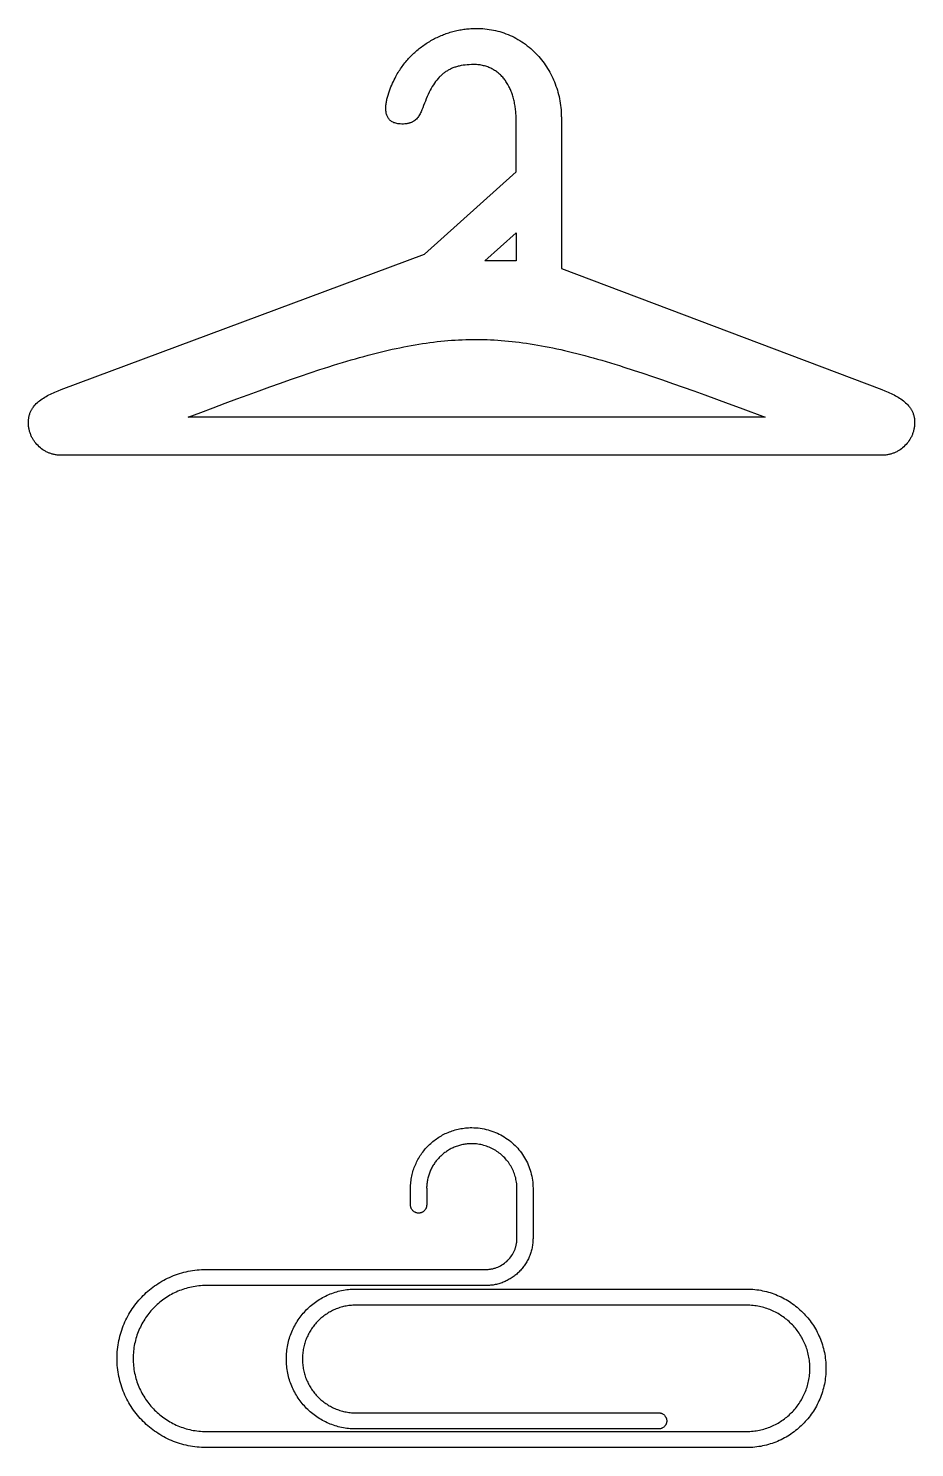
# Model space of a CAD drawing. Extents: x 27 to 2943, y 104 to 2866.
# Drawn here: x 1545 to 1895, y 2217 to 2778 of the extents above; entities that cross this region are included whole.
import ezdxf

# ---------------------------------------------------------------- set-up
doc = ezdxf.new("R2010")
doc.units = 0
doc.layers.add('IMPORT_-_HANGER_PACK_EPS', color=18, linetype='CONTINUOUS')

msp = doc.modelspace()

# ---------------------------------------------------------------- linework, layer by layer
at = {"layer": 'IMPORT_-_HANGER_PACK_EPS'}
for points in [[(1558.01, 2634.93), (1701.51, 2688.43), (1737.62, 2720.98), (1737.62, 2742.73), (1737.62, 2742.73), (1737.65, 2742.73), (1737.63, 2743.28), (1737.6, 2743.82), (1737.56, 2744.36), (1737.51, 2744.89), (1737.45, 2745.41), (1737.39, 2745.94), (1737.32, 2746.45), (1737.25, 2746.96), (1737.16, 2747.47), (1737.07, 2747.97), (1736.97, 2748.47), (1736.86, 2748.95), (1736.75, 2749.44), (1736.63, 2749.92), (1736.5, 2750.39), (1736.36, 2750.85), (1736.22, 2751.31), (1736.06, 2751.76), (1735.91, 2752.21), (1735.74, 2752.65), (1735.56, 2753.08), (1735.38, 2753.5), (1735.19, 2753.92), (1735, 2754.33), (1734.79, 2754.73), (1734.58, 2755.13), (1734.36, 2755.52), (1734.14, 2755.9), (1733.9, 2756.27), (1733.66, 2756.63), (1733.42, 2756.99), (1733.16, 2757.34), (1732.9, 2757.68), (1732.63, 2758.01), (1732.35, 2758.33), (1732.06, 2758.65), (1731.77, 2758.95), (1731.47, 2759.25), (1731.16, 2759.53), (1730.84, 2759.81), (1730.52, 2760.08), (1730.19, 2760.34), (1729.85, 2760.59), (1729.51, 2760.82), (1729.15, 2761.05), (1728.79, 2761.27), (1728.43, 2761.48), (1728.05, 2761.68), (1727.67, 2761.87), (1727.28, 2762.05), (1726.88, 2762.21), (1726.48, 2762.37), (1726.07, 2762.52), (1725.65, 2762.65), (1725.22, 2762.78), (1724.78, 2762.89), (1724.34, 2762.99), (1723.89, 2763.08), (1723.43, 2763.16), (1722.97, 2763.22), (1722.5, 2763.28), (1722.02, 2763.32), (1721.53, 2763.35), (1721.04, 2763.37), (1721.04, 2763.34), (1721.04, 2763.34), (1720.29, 2763.33), (1720.04, 2763.32), (1719.16, 2763.28), (1718.32, 2763.22), (1717.49, 2763.14), (1716.7, 2763.03), (1715.92, 2762.9), (1715.18, 2762.74), (1714.81, 2762.65), (1714.45, 2762.56), (1714.1, 2762.46), (1713.75, 2762.35), (1713.4, 2762.24), (1713.07, 2762.12), (1712.73, 2761.99), (1712.41, 2761.86), (1712.08, 2761.72), (1711.77, 2761.57), (1711.46, 2761.42), (1711.15, 2761.26), (1710.84, 2761.1), (1710.55, 2760.92), (1710.25, 2760.74), (1709.96, 2760.56), (1709.68, 2760.36), (1709.4, 2760.16), (1709.12, 2759.96), (1708.85, 2759.74), (1708.58, 2759.52), (1708.32, 2759.29), (1708.06, 2759.05), (1707.8, 2758.81), (1707.55, 2758.56), (1707.3, 2758.3), (1706.81, 2757.77), (1706.34, 2757.2), (1705.88, 2756.61), (1705.43, 2755.98), (1704.99, 2755.32), (1704.57, 2754.63), (1704.15, 2753.92), (1703.74, 2753.17), (1703.34, 2752.38), (1702.95, 2751.57), (1702.57, 2750.72), (1702.19, 2749.84), (1701.82, 2748.93), (1701.47, 2748.03), (1701.13, 2747.14), (1700.8, 2746.26), (1700.46, 2745.42), (1700.28, 2745), (1700.1, 2744.6), (1699.91, 2744.21), (1699.71, 2743.83), (1699.5, 2743.46), (1699.28, 2743.1), (1699.05, 2742.76), (1698.8, 2742.43), (1698.54, 2742.11), (1698.26, 2741.82), (1697.97, 2741.54), (1697.65, 2741.27), (1697.31, 2741.03), (1696.95, 2740.81), (1696.76, 2740.7), (1696.57, 2740.61), (1696.37, 2740.51), (1696.16, 2740.43), (1695.95, 2740.34), (1695.73, 2740.27), (1695.5, 2740.2), (1695.27, 2740.13), (1695.03, 2740.08), (1694.78, 2740.02), (1694.52, 2739.98), (1694.26, 2739.94), (1693.99, 2739.91), (1693.71, 2739.88), (1693.12, 2739.85), (1692.5, 2739.85), (1691.85, 2739.87), (1691.38, 2739.91), (1690.94, 2739.97), (1690.52, 2740.05), (1690.13, 2740.14), (1689.75, 2740.25), (1689.4, 2740.38), (1689.07, 2740.53), (1688.76, 2740.69), (1688.47, 2740.87), (1688.2, 2741.06), (1687.94, 2741.27), (1687.71, 2741.49), (1687.5, 2741.72), (1687.3, 2741.97), (1687.12, 2742.23), (1686.96, 2742.5), (1686.82, 2742.79), (1686.69, 2743.08), (1686.58, 2743.38), (1686.48, 2743.7), (1686.4, 2744.02), (1686.33, 2744.36), (1686.28, 2744.7), (1686.24, 2745.05), (1686.21, 2745.41), (1686.2, 2745.77), (1686.19, 2746.14), (1686.2, 2746.52), (1686.23, 2746.9), (1686.26, 2747.29), (1686.3, 2747.68), (1686.35, 2748.07), (1686.42, 2748.47), (1686.49, 2748.87), (1686.57, 2749.27), (1686.66, 2749.68), (1686.86, 2750.49), (1687.09, 2751.3), (1687.34, 2752.11), (1687.62, 2752.92), (1687.91, 2753.71), (1688.22, 2754.49), (1688.53, 2755.24), (1688.85, 2755.98), (1689.18, 2756.68), (1689.51, 2757.36), (1689.83, 2757.99), (1690.14, 2758.59), (1690.45, 2759.14), (1690.74, 2759.65), (1691.04, 2760.16), (1691.35, 2760.66), (1691.67, 2761.16), (1691.99, 2761.65), (1692.33, 2762.13), (1692.67, 2762.61), (1693.01, 2763.08), (1693.36, 2763.54), (1693.72, 2763.99), (1694.09, 2764.44), (1694.46, 2764.88), (1694.84, 2765.32), (1695.22, 2765.75), (1695.61, 2766.17), (1696.01, 2766.58), (1696.41, 2766.99), (1696.82, 2767.39), (1697.23, 2767.78), (1697.65, 2768.16), (1698.08, 2768.54), (1698.5, 2768.91), (1698.94, 2769.27), (1699.38, 2769.63), (1699.82, 2769.98), (1700.27, 2770.32), (1700.72, 2770.66), (1701.18, 2770.98), (1701.64, 2771.3), (1702.11, 2771.61), (1702.58, 2771.92), (1703.06, 2772.21), (1703.53, 2772.5), (1704.02, 2772.78), (1704.5, 2773.06), (1704.99, 2773.32), (1705.49, 2773.58), (1705.98, 2773.83), (1706.48, 2774.08), (1706.99, 2774.31), (1707.49, 2774.54), (1708, 2774.76), (1708.52, 2774.97), (1709.03, 2775.17), (1709.55, 2775.37), (1710.07, 2775.56), (1710.59, 2775.74), (1711.11, 2775.91), (1711.64, 2776.07), (1712.17, 2776.23), (1712.7, 2776.38), (1713.23, 2776.52), (1713.77, 2776.65), (1714.3, 2776.77), (1714.84, 2776.89), (1715.38, 2776.99), (1715.92, 2777.09), (1716.46, 2777.18), (1717, 2777.26), (1717.55, 2777.34), (1718.09, 2777.4), (1718.64, 2777.46), (1719.18, 2777.51), (1719.73, 2777.55), (1720.27, 2777.58), (1721.12, 2777.61), (1721.97, 2777.62), (1722.82, 2777.61), (1723.67, 2777.58), (1724.52, 2777.53), (1725.37, 2777.45), (1726.21, 2777.36), (1727.06, 2777.24), (1727.9, 2777.1), (1728.73, 2776.94), (1729.57, 2776.76), (1730.4, 2776.56), (1731.22, 2776.33), (1732.04, 2776.08), (1732.86, 2775.81), (1733.66, 2775.52), (1734.47, 2775.21), (1735.26, 2774.87), (1736.05, 2774.51), (1736.83, 2774.13), (1737.61, 2773.72), (1738.37, 2773.29), (1739.13, 2772.84), (1739.88, 2772.36), (1740.62, 2771.86), (1741.34, 2771.34), (1742.06, 2770.79), (1742.77, 2770.22), (1743.47, 2769.63), (1744.15, 2769.01), (1744.82, 2768.37), (1745.48, 2767.7), (1746.05, 2767.09), (1746.61, 2766.47), (1747.16, 2765.84), (1747.68, 2765.19), (1748.2, 2764.52), (1748.7, 2763.85), (1749.18, 2763.16), (1749.65, 2762.46), (1750.1, 2761.75), (1750.54, 2761.03), (1750.96, 2760.29), (1751.36, 2759.55), (1751.75, 2758.79), (1752.12, 2758.02), (1752.47, 2757.25), (1752.8, 2756.46), (1753.11, 2755.66), (1753.41, 2754.85), (1753.69, 2754.04), (1753.95, 2753.21), (1754.19, 2752.38), (1754.41, 2751.54), (1754.61, 2750.69), (1754.79, 2749.83), (1754.95, 2748.97), (1755.09, 2748.1), (1755.21, 2747.22), (1755.31, 2746.33), (1755.39, 2745.44), (1755.44, 2744.54), (1755.48, 2743.64), (1755.49, 2742.73), (1755.52, 2742.73), (1755.52, 2742.73), (1755.52, 2682.84), (1882.07, 2634.93), (1883.31, 2634.44), (1883.93, 2634.19), (1884.54, 2633.94), (1885.15, 2633.67), (1885.74, 2633.4), (1886.33, 2633.12), (1886.91, 2632.84), (1887.48, 2632.54), (1888.03, 2632.23), (1888.58, 2631.92), (1889.1, 2631.59), (1889.62, 2631.25), (1890.11, 2630.91), (1890.59, 2630.54), (1891.06, 2630.17), (1891.5, 2629.78), (1891.92, 2629.38), (1892.32, 2628.96), (1892.69, 2628.53), (1893.05, 2628.08), (1893.21, 2627.85), (1893.37, 2627.62), (1893.53, 2627.38), (1893.68, 2627.13), (1893.82, 2626.89), (1893.95, 2626.64), (1894.08, 2626.38), (1894.2, 2626.12), (1894.31, 2625.85), (1894.41, 2625.59), (1894.51, 2625.31), (1894.6, 2625.03), (1894.68, 2624.75), (1894.75, 2624.46), (1894.82, 2624.16), (1894.88, 2623.86), (1894.93, 2623.56), (1894.97, 2623.25), (1895, 2622.93), (1895.02, 2622.61), (1895.03, 2622.29), (1895.04, 2621.96), (1895.04, 2621.96), (1895.03, 2621.62), (1895.02, 2621.29), (1895, 2620.96), (1894.97, 2620.64), (1894.93, 2620.31), (1894.89, 2619.99), (1894.84, 2619.67), (1894.77, 2619.35), (1894.7, 2619.04), (1894.63, 2618.73), (1894.54, 2618.42), (1894.45, 2618.11), (1894.35, 2617.81), (1894.25, 2617.51), (1894.14, 2617.21), (1894.02, 2616.92), (1893.89, 2616.63), (1893.75, 2616.35), (1893.61, 2616.07), (1893.47, 2615.79), (1893.31, 2615.51), (1893.15, 2615.24), (1892.82, 2614.72), (1892.45, 2614.21), (1892.07, 2613.72), (1891.66, 2613.25), (1891.23, 2612.8), (1890.78, 2612.37), (1890.31, 2611.96), (1889.82, 2611.57), (1889.31, 2611.21), (1889.05, 2611.04), (1888.78, 2610.87), (1888.51, 2610.71), (1888.24, 2610.56), (1887.96, 2610.41), (1887.68, 2610.27), (1887.39, 2610.14), (1887.1, 2610.01), (1886.81, 2609.89), (1886.52, 2609.78), (1886.22, 2609.67), (1885.91, 2609.57), (1885.61, 2609.48), (1885.3, 2609.4), (1884.99, 2609.32), (1884.67, 2609.25), (1884.36, 2609.19), (1884.04, 2609.14), (1883.72, 2609.09), (1883.39, 2609.05), (1883.06, 2609.03), (1882.73, 2609), (1882.4, 2608.99), (1882.07, 2608.99), (1558.01, 2608.99), (1557.67, 2608.99), (1557.34, 2609), (1557.01, 2609.03), (1556.69, 2609.05), (1556.36, 2609.09), (1556.04, 2609.14), (1555.72, 2609.19), (1555.4, 2609.25), (1555.09, 2609.32), (1554.78, 2609.4), (1554.47, 2609.48), (1554.16, 2609.57), (1553.86, 2609.67), (1553.56, 2609.78), (1553.26, 2609.89), (1552.97, 2610.01), (1552.68, 2610.14), (1552.4, 2610.27), (1552.12, 2610.41), (1551.84, 2610.56), (1551.57, 2610.71), (1551.3, 2610.87), (1550.77, 2611.21), (1550.26, 2611.57), (1549.77, 2611.96), (1549.3, 2612.37), (1548.85, 2612.8), (1548.42, 2613.25), (1548.01, 2613.72), (1547.62, 2614.21), (1547.26, 2614.72), (1547.09, 2614.98), (1546.92, 2615.24), (1546.76, 2615.51), (1546.61, 2615.79), (1546.46, 2616.07), (1546.32, 2616.35), (1546.19, 2616.63), (1546.06, 2616.92), (1545.94, 2617.21), (1545.83, 2617.51), (1545.72, 2617.81), (1545.62, 2618.11), (1545.53, 2618.42), (1545.45, 2618.73), (1545.37, 2619.04), (1545.3, 2619.35), (1545.24, 2619.67), (1545.19, 2619.99), (1545.14, 2620.31), (1545.11, 2620.64), (1545.08, 2620.96), (1545.06, 2621.29), (1545.04, 2621.62), (1545.04, 2621.96), (1545.04, 2621.96), (1545.04, 2622.29), (1545.06, 2622.61), (1545.08, 2622.94), (1545.11, 2623.25), (1545.15, 2623.56), (1545.2, 2623.87), (1545.26, 2624.17), (1545.32, 2624.46), (1545.4, 2624.75), (1545.48, 2625.03), (1545.57, 2625.31), (1545.66, 2625.59), (1545.77, 2625.86), (1545.88, 2626.12), (1546, 2626.39), (1546.13, 2626.64), (1546.26, 2626.89), (1546.4, 2627.14), (1546.55, 2627.38), (1546.7, 2627.62), (1546.86, 2627.86), (1547.03, 2628.09), (1547.38, 2628.54), (1547.76, 2628.97), (1548.15, 2629.39), (1548.58, 2629.79), (1549.02, 2630.18), (1549.48, 2630.56), (1549.96, 2630.92), (1550.45, 2631.27), (1550.97, 2631.61), (1551.5, 2631.93), (1552.04, 2632.25), (1552.59, 2632.56), (1553.16, 2632.85), (1553.74, 2633.14), (1554.33, 2633.41), (1554.93, 2633.68), (1555.53, 2633.95), (1556.14, 2634.2), (1556.76, 2634.45), (1558.01, 2634.93)], [(1737.62, 2685.74), (1725.25, 2685.74), (1737.62, 2696.89)], [(1608.09, 2624.02), (1613.1, 2625.92), (1617.98, 2627.76), (1622.73, 2629.54), (1627.34, 2631.26), (1631.83, 2632.92), (1636.19, 2634.52), (1640.44, 2636.05), (1644.58, 2637.53), (1648.61, 2638.94), (1652.54, 2640.3), (1656.37, 2641.59), (1660.1, 2642.82), (1661.94, 2643.42), (1663.75, 2643.99), (1665.54, 2644.56), (1667.31, 2645.1), (1669.06, 2645.64), (1670.79, 2646.15), (1672.5, 2646.66), (1674.2, 2647.14), (1675.87, 2647.62), (1677.53, 2648.07), (1679.17, 2648.51), (1680.79, 2648.94), (1682.4, 2649.35), (1684, 2649.75), (1685.57, 2650.13), (1687.14, 2650.5), (1688.69, 2650.85), (1690.23, 2651.18), (1691.76, 2651.5), (1693.27, 2651.81), (1694.78, 2652.1), (1696.27, 2652.37), (1697.75, 2652.63), (1699.23, 2652.88), (1700.69, 2653.11), (1702.15, 2653.32), (1703.6, 2653.52), (1705.04, 2653.71), (1706.47, 2653.88), (1707.9, 2654.03), (1709.32, 2654.17), (1710.74, 2654.3), (1712.15, 2654.41), (1713.56, 2654.5), (1714.97, 2654.58), (1716.37, 2654.65), (1717.77, 2654.7), (1719.17, 2654.73), (1720.57, 2654.75), (1721.97, 2654.76), (1723.37, 2654.74), (1724.77, 2654.72), (1726.17, 2654.68), (1727.57, 2654.62), (1728.97, 2654.55), (1730.38, 2654.47), (1731.79, 2654.37), (1733.2, 2654.25), (1734.62, 2654.12), (1736.05, 2653.98), (1737.48, 2653.82), (1738.91, 2653.64), (1740.35, 2653.45), (1741.8, 2653.24), (1743.26, 2653.02), (1744.73, 2652.79), (1746.2, 2652.54), (1747.69, 2652.27), (1749.18, 2651.99), (1750.69, 2651.7), (1752.21, 2651.39), (1753.73, 2651.06), (1755.28, 2650.73), (1756.83, 2650.37), (1758.4, 2650), (1759.98, 2649.62), (1761.58, 2649.22), (1763.19, 2648.8), (1764.81, 2648.37), (1766.46, 2647.93), (1768.12, 2647.47), (1769.8, 2647), (1771.49, 2646.51), (1773.21, 2646.01), (1774.94, 2645.49), (1776.69, 2644.96), (1778.47, 2644.41), (1780.26, 2643.84), (1783.91, 2642.67), (1787.66, 2641.45), (1791.49, 2640.16), (1795.43, 2638.81), (1799.47, 2637.4), (1803.62, 2635.94), (1807.88, 2634.41), (1812.25, 2632.83), (1816.75, 2631.18), (1821.38, 2629.48), (1826.13, 2627.72), (1836.05, 2624.02)], [(1793.95, 2230.78), (1794.11, 2230.78), (1794.27, 2230.77), (1794.43, 2230.75), (1794.59, 2230.72), (1794.74, 2230.68), (1794.9, 2230.64), (1795.04, 2230.59), (1795.19, 2230.53), (1795.33, 2230.47), (1795.47, 2230.4), (1795.73, 2230.24), (1795.98, 2230.05), (1796.2, 2229.85), (1796.41, 2229.62), (1796.59, 2229.38), (1796.75, 2229.11), (1796.82, 2228.98), (1796.89, 2228.84), (1796.94, 2228.69), (1796.99, 2228.54), (1797.04, 2228.39), (1797.07, 2228.24), (1797.1, 2228.08), (1797.12, 2227.92), (1797.13, 2227.76), (1797.14, 2227.59), (1797.13, 2227.43), (1797.12, 2227.27), (1797.1, 2227.11), (1797.07, 2226.95), (1797.04, 2226.8), (1796.99, 2226.65), (1796.94, 2226.5), (1796.89, 2226.35), (1796.82, 2226.21), (1796.75, 2226.07), (1796.59, 2225.81), (1796.41, 2225.57), (1796.2, 2225.34), (1795.98, 2225.13), (1795.73, 2224.95), (1795.47, 2224.79), (1795.33, 2224.72), (1795.19, 2224.66), (1795.04, 2224.6), (1794.9, 2224.55), (1794.74, 2224.51), (1794.59, 2224.47), (1794.43, 2224.44), (1794.27, 2224.42), (1794.11, 2224.41), (1793.95, 2224.41), (1674.27, 2224.41), (1674.27, 2224.41), (1674.27, 2224.42), (1673.56, 2224.43), (1672.86, 2224.46), (1672.17, 2224.5), (1671.48, 2224.56), (1670.79, 2224.64), (1670.11, 2224.74), (1669.43, 2224.85), (1668.76, 2224.98), (1668.1, 2225.13), (1667.44, 2225.29), (1666.79, 2225.47), (1666.15, 2225.67), (1665.51, 2225.88), (1664.87, 2226.1), (1664.25, 2226.34), (1663.63, 2226.6), (1663.02, 2226.87), (1662.42, 2227.15), (1661.83, 2227.45), (1661.24, 2227.77), (1660.66, 2228.09), (1660.1, 2228.43), (1659.54, 2228.79), (1658.98, 2229.15), (1658.44, 2229.53), (1657.91, 2229.92), (1657.39, 2230.33), (1656.88, 2230.75), (1656.38, 2231.18), (1655.88, 2231.62), (1655.4, 2232.07), (1654.93, 2232.53), (1654.47, 2233.01), (1654.03, 2233.49), (1653.59, 2233.99), (1653.17, 2234.49), (1652.75, 2235.01), (1652.35, 2235.54), (1651.97, 2236.08), (1651.59, 2236.62), (1651.23, 2237.18), (1650.88, 2237.74), (1650.54, 2238.32), (1650.22, 2238.9), (1649.91, 2239.49), (1649.61, 2240.09), (1649.33, 2240.69), (1649.06, 2241.31), (1648.81, 2241.93), (1648.57, 2242.56), (1648.35, 2243.2), (1648.14, 2243.84), (1647.95, 2244.49), (1647.77, 2245.15), (1647.61, 2245.81), (1647.47, 2246.48), (1647.34, 2247.16), (1647.22, 2247.84), (1647.13, 2248.53), (1647.05, 2249.22), (1646.99, 2249.91), (1646.94, 2250.61), (1646.92, 2251.32), (1646.91, 2252.03), (1646.89, 2252.03), (1646.89, 2252.03), (1646.89, 2252.03), (1646.89, 2252.03), (1646.91, 2252.03), (1646.92, 2252.74), (1646.94, 2253.45), (1646.99, 2254.15), (1647.05, 2254.85), (1647.13, 2255.54), (1647.22, 2256.23), (1647.34, 2256.91), (1647.47, 2257.58), (1647.61, 2258.25), (1647.77, 2258.91), (1647.95, 2259.57), (1648.14, 2260.22), (1648.35, 2260.87), (1648.57, 2261.5), (1648.81, 2262.13), (1649.06, 2262.76), (1649.33, 2263.37), (1649.61, 2263.98), (1649.91, 2264.58), (1650.22, 2265.17), (1650.54, 2265.75), (1650.88, 2266.32), (1651.23, 2266.89), (1651.59, 2267.45), (1651.97, 2267.99), (1652.35, 2268.53), (1652.76, 2269.06), (1653.17, 2269.57), (1653.59, 2270.08), (1654.03, 2270.57), (1654.48, 2271.06), (1654.93, 2271.53), (1655.4, 2272), (1655.89, 2272.45), (1656.38, 2272.89), (1656.88, 2273.32), (1657.39, 2273.74), (1657.91, 2274.14), (1658.44, 2274.53), (1658.99, 2274.91), (1659.54, 2275.28), (1660.1, 2275.63), (1660.66, 2275.97), (1661.24, 2276.3), (1661.83, 2276.61), (1662.42, 2276.91), (1663.02, 2277.2), (1663.63, 2277.47), (1664.25, 2277.72), (1664.87, 2277.96), (1665.51, 2278.19), (1666.14, 2278.4), (1666.79, 2278.59), (1667.44, 2278.77), (1668.1, 2278.94), (1668.76, 2279.08), (1669.43, 2279.21), (1670.11, 2279.33), (1670.79, 2279.42), (1671.48, 2279.5), (1672.17, 2279.57), (1672.86, 2279.61), (1673.56, 2279.64), (1674.27, 2279.65), (1674.27, 2279.66), (1674.27, 2279.66), (1828.72, 2279.66), (1828.73, 2279.66), (1828.73, 2279.65), (1829.53, 2279.64), (1830.33, 2279.61), (1831.13, 2279.56), (1831.92, 2279.48), (1832.7, 2279.39), (1833.48, 2279.29), (1834.26, 2279.16), (1835.02, 2279.01), (1835.78, 2278.84), (1836.53, 2278.66), (1837.28, 2278.46), (1838.02, 2278.24), (1838.75, 2278), (1839.47, 2277.74), (1840.19, 2277.47), (1840.89, 2277.18), (1841.59, 2276.87), (1842.28, 2276.55), (1842.96, 2276.21), (1843.63, 2275.86), (1844.29, 2275.49), (1844.94, 2275.1), (1845.58, 2274.7), (1846.21, 2274.29), (1846.83, 2273.86), (1847.44, 2273.41), (1848.03, 2272.96), (1848.62, 2272.48), (1849.19, 2272), (1849.76, 2271.5), (1850.31, 2270.99), (1850.84, 2270.46), (1851.37, 2269.93), (1851.88, 2269.38), (1852.38, 2268.81), (1852.86, 2268.24), (1853.34, 2267.65), (1853.79, 2267.06), (1854.24, 2266.45), (1854.67, 2265.83), (1855.08, 2265.2), (1855.48, 2264.56), (1855.87, 2263.91), (1856.24, 2263.25), (1856.59, 2262.58), (1856.93, 2261.9), (1857.25, 2261.21), (1857.56, 2260.51), (1857.85, 2259.81), (1858.12, 2259.09), (1858.38, 2258.37), (1858.61, 2257.64), (1858.83, 2256.9), (1859.04, 2256.16), (1859.22, 2255.4), (1859.39, 2254.64), (1859.53, 2253.88), (1859.66, 2253.11), (1859.77, 2252.33), (1859.86, 2251.54), (1859.93, 2250.75), (1859.98, 2249.96), (1860.02, 2249.15), (1860.03, 2248.35), (1860.04, 2248.35), (1860.04, 2248.34), (1860.04, 2248.34), (1860.03, 2248.34), (1860.02, 2247.54), (1859.99, 2246.74), (1859.93, 2245.94), (1859.86, 2245.15), (1859.77, 2244.37), (1859.66, 2243.59), (1859.54, 2242.81), (1859.39, 2242.05), (1859.22, 2241.29), (1859.04, 2240.53), (1858.83, 2239.79), (1858.61, 2239.05), (1858.38, 2238.32), (1858.12, 2237.6), (1857.85, 2236.88), (1857.56, 2236.18), (1857.25, 2235.48), (1856.93, 2234.79), (1856.59, 2234.11), (1856.24, 2233.44), (1855.87, 2232.78), (1855.48, 2232.13), (1855.08, 2231.49), (1854.67, 2230.86), (1854.24, 2230.24), (1853.79, 2229.63), (1853.34, 2229.04), (1852.86, 2228.45), (1852.38, 2227.88), (1851.88, 2227.31), (1851.37, 2226.76), (1850.84, 2226.23), (1850.3, 2225.7), (1849.75, 2225.19), (1849.19, 2224.69), (1848.62, 2224.21), (1848.03, 2223.73), (1847.44, 2223.28), (1846.83, 2222.83), (1846.21, 2222.4), (1845.58, 2221.99), (1844.94, 2221.59), (1844.29, 2221.2), (1843.63, 2220.83), (1842.96, 2220.48), (1842.28, 2220.14), (1841.59, 2219.82), (1840.89, 2219.51), (1840.19, 2219.22), (1839.47, 2218.95), (1838.75, 2218.69), (1838.02, 2218.46), (1837.28, 2218.23), (1836.54, 2218.03), (1835.78, 2217.85), (1835.02, 2217.68), (1834.26, 2217.53), (1833.48, 2217.41), (1832.71, 2217.3), (1831.92, 2217.21), (1831.13, 2217.13), (1830.33, 2217.08), (1829.53, 2217.05), (1828.73, 2217.04), (1828.73, 2217.03), (1828.72, 2217.03), (1615.23, 2217.03), (1615.23, 2217.03), (1615.23, 2217.04), (1614.32, 2217.05), (1613.42, 2217.09), (1612.53, 2217.15), (1611.64, 2217.23), (1610.76, 2217.33), (1609.88, 2217.45), (1609.01, 2217.59), (1608.15, 2217.76), (1607.3, 2217.95), (1606.45, 2218.15), (1605.61, 2218.38), (1604.78, 2218.63), (1603.96, 2218.9), (1603.15, 2219.18), (1602.35, 2219.49), (1601.55, 2219.82), (1600.77, 2220.16), (1600, 2220.52), (1599.23, 2220.9), (1598.48, 2221.3), (1597.74, 2221.72), (1597.01, 2222.15), (1596.29, 2222.6), (1595.58, 2223.07), (1594.88, 2223.55), (1594.2, 2224.05), (1593.53, 2224.56), (1592.87, 2225.09), (1592.23, 2225.64), (1591.59, 2226.2), (1590.98, 2226.78), (1590.37, 2227.37), (1589.78, 2227.97), (1589.21, 2228.59), (1588.65, 2229.22), (1588.1, 2229.86), (1587.57, 2230.52), (1587.06, 2231.19), (1586.56, 2231.88), (1586.07, 2232.57), (1585.61, 2233.28), (1585.16, 2234), (1584.72, 2234.73), (1584.31, 2235.47), (1583.91, 2236.23), (1583.53, 2236.99), (1583.17, 2237.76), (1582.82, 2238.55), (1582.5, 2239.34), (1582.19, 2240.14), (1581.91, 2240.95), (1581.64, 2241.78), (1581.39, 2242.6), (1581.16, 2243.44), (1580.96, 2244.29), (1580.77, 2245.14), (1580.6, 2246), (1580.46, 2246.87), (1580.33, 2247.75), (1580.23, 2248.63), (1580.15, 2249.52), (1580.1, 2250.41), (1580.06, 2251.31), (1580.05, 2252.22), (1580.04, 2252.22), (1580.04, 2252.22), (1580.04, 2252.22), (1580.05, 2252.22), (1580.06, 2253.13), (1580.1, 2254.03), (1580.15, 2254.92), (1580.23, 2255.81), (1580.33, 2256.69), (1580.46, 2257.57), (1580.6, 2258.44), (1580.77, 2259.3), (1580.96, 2260.15), (1581.16, 2261), (1581.39, 2261.83), (1581.64, 2262.66), (1581.91, 2263.48), (1582.19, 2264.3), (1582.5, 2265.1), (1582.82, 2265.89), (1583.17, 2266.68), (1583.53, 2267.45), (1583.91, 2268.21), (1584.31, 2268.97), (1584.72, 2269.71), (1585.16, 2270.44), (1585.61, 2271.16), (1586.07, 2271.87), (1586.56, 2272.56), (1587.06, 2273.25), (1587.57, 2273.92), (1588.1, 2274.58), (1588.65, 2275.22), (1589.21, 2275.85), (1589.78, 2276.47), (1590.37, 2277.07), (1590.98, 2277.66), (1591.59, 2278.24), (1592.23, 2278.8), (1592.87, 2279.35), (1593.53, 2279.88), (1594.2, 2280.39), (1594.88, 2280.89), (1595.58, 2281.37), (1596.29, 2281.84), (1597.01, 2282.29), (1597.74, 2282.72), (1598.48, 2283.14), (1599.23, 2283.54), (1600, 2283.92), (1600.77, 2284.28), (1601.55, 2284.62), (1602.35, 2284.95), (1603.15, 2285.25), (1603.96, 2285.54), (1604.78, 2285.81), (1605.61, 2286.06), (1606.45, 2286.28), (1607.3, 2286.49), (1608.15, 2286.68), (1609.01, 2286.84), (1609.88, 2286.99), (1610.75, 2287.11), (1611.64, 2287.21), (1612.52, 2287.29), (1613.42, 2287.35), (1614.32, 2287.38), (1615.22, 2287.4), (1615.22, 2287.41), (1615.23, 2287.41), (1687.95, 2287.41), (1725.7, 2287.41), (1725.7, 2287.41), (1725.7, 2287.4), (1726.01, 2287.4), (1726.33, 2287.41), (1726.64, 2287.43), (1726.95, 2287.46), (1727.25, 2287.5), (1727.56, 2287.54), (1727.86, 2287.59), (1728.16, 2287.65), (1728.45, 2287.71), (1728.75, 2287.79), (1729.04, 2287.87), (1729.33, 2287.95), (1729.9, 2288.15), (1730.45, 2288.37), (1731, 2288.62), (1731.53, 2288.89), (1732.04, 2289.19), (1732.54, 2289.51), (1733.02, 2289.85), (1733.49, 2290.22), (1733.93, 2290.61), (1734.36, 2291.01), (1734.77, 2291.44), (1735.16, 2291.89), (1735.52, 2292.35), (1735.87, 2292.84), (1736.19, 2293.33), (1736.49, 2293.85), (1736.76, 2294.38), (1737.01, 2294.92), (1737.23, 2295.48), (1737.42, 2296.04), (1737.51, 2296.33), (1737.59, 2296.63), (1737.66, 2296.92), (1737.73, 2297.22), (1737.78, 2297.52), (1737.84, 2297.82), (1737.88, 2298.12), (1737.91, 2298.43), (1737.94, 2298.74), (1737.96, 2299.05), (1737.97, 2299.36), (1737.98, 2299.67), (1737.97, 2299.67), (1737.97, 2299.68), (1737.98, 2299.68), (1737.98, 2319.45), (1737.97, 2319.45), (1737.97, 2319.45), (1737.98, 2319.45), (1737.97, 2320.05), (1737.94, 2320.65), (1737.89, 2321.24), (1737.81, 2321.82), (1737.72, 2322.4), (1737.61, 2322.98), (1737.49, 2323.54), (1737.34, 2324.1), (1737.17, 2324.66), (1736.99, 2325.2), (1736.79, 2325.74), (1736.57, 2326.27), (1736.34, 2326.79), (1736.09, 2327.3), (1735.82, 2327.81), (1735.54, 2328.3), (1735.24, 2328.79), (1734.92, 2329.26), (1734.59, 2329.73), (1734.25, 2330.18), (1733.89, 2330.62), (1733.52, 2331.05), (1733.14, 2331.47), (1732.74, 2331.88), (1732.33, 2332.27), (1731.91, 2332.65), (1731.47, 2333.02), (1731.03, 2333.37), (1730.57, 2333.71), (1730.1, 2334.04), (1729.62, 2334.35), (1729.13, 2334.64), (1728.63, 2334.92), (1728.12, 2335.19), (1727.6, 2335.44), (1727.07, 2335.67), (1726.54, 2335.89), (1725.99, 2336.08), (1725.44, 2336.27), (1724.88, 2336.43), (1724.31, 2336.58), (1723.73, 2336.7), (1723.15, 2336.81), (1722.56, 2336.9), (1721.97, 2336.97), (1721.37, 2337.02), (1720.76, 2337.05), (1720.15, 2337.06), (1720.15, 2337.05), (1720.15, 2337.05), (1720.15, 2337.05), (1720.15, 2337.06), (1719.69, 2337.06), (1719.24, 2337.04), (1718.78, 2337.01), (1718.33, 2336.97), (1717.89, 2336.92), (1717.44, 2336.86), (1717.01, 2336.79), (1716.57, 2336.7), (1716.14, 2336.61), (1715.71, 2336.5), (1715.28, 2336.39), (1714.86, 2336.27), (1714.45, 2336.13), (1714.04, 2335.99), (1713.63, 2335.83), (1713.23, 2335.67), (1712.83, 2335.5), (1712.44, 2335.32), (1712.05, 2335.12), (1711.67, 2334.92), (1711.29, 2334.72), (1710.92, 2334.5), (1710.56, 2334.27), (1710.2, 2334.04), (1709.85, 2333.79), (1709.5, 2333.54), (1709.16, 2333.29), (1708.83, 2333.02), (1708.5, 2332.74), (1708.18, 2332.46), (1707.87, 2332.17), (1707.56, 2331.88), (1707.26, 2331.57), (1706.97, 2331.26), (1706.68, 2330.95), (1706.41, 2330.62), (1706.14, 2330.29), (1705.88, 2329.96), (1705.62, 2329.62), (1705.38, 2329.27), (1705.14, 2328.91), (1704.91, 2328.55), (1704.69, 2328.19), (1704.48, 2327.82), (1704.28, 2327.44), (1704.09, 2327.06), (1703.9, 2326.67), (1703.73, 2326.28), (1703.57, 2325.88), (1703.41, 2325.48), (1703.26, 2325.07), (1703.13, 2324.66), (1703, 2324.25), (1702.89, 2323.83), (1702.78, 2323.41), (1702.69, 2322.98), (1702.6, 2322.55), (1702.53, 2322.12), (1702.47, 2321.68), (1702.42, 2321.24), (1702.38, 2320.8), (1702.35, 2320.35), (1702.33, 2319.91), (1702.32, 2319.45), (1702.34, 2319.45), (1702.34, 2319.45), (1702.34, 2312.84), (1702.33, 2312.68), (1702.32, 2312.51), (1702.3, 2312.35), (1702.27, 2312.2), (1702.24, 2312.04), (1702.19, 2311.89), (1702.14, 2311.74), (1702.09, 2311.6), (1702.02, 2311.46), (1701.95, 2311.32), (1701.79, 2311.06), (1701.61, 2310.81), (1701.4, 2310.59), (1701.18, 2310.38), (1700.93, 2310.2), (1700.67, 2310.04), (1700.53, 2309.97), (1700.39, 2309.9), (1700.24, 2309.85), (1700.1, 2309.8), (1699.94, 2309.75), (1699.79, 2309.72), (1699.63, 2309.69), (1699.47, 2309.67), (1699.31, 2309.66), (1699.15, 2309.65), (1698.98, 2309.66), (1698.82, 2309.67), (1698.66, 2309.69), (1698.51, 2309.72), (1698.35, 2309.75), (1698.2, 2309.8), (1698.05, 2309.85), (1697.91, 2309.9), (1697.77, 2309.97), (1697.63, 2310.04), (1697.37, 2310.2), (1697.12, 2310.38), (1696.89, 2310.59), (1696.69, 2310.81), (1696.5, 2311.06), (1696.34, 2311.32), (1696.27, 2311.46), (1696.21, 2311.6), (1696.15, 2311.74), (1696.1, 2311.89), (1696.06, 2312.04), (1696.02, 2312.2), (1696, 2312.35), (1695.98, 2312.51), (1695.96, 2312.68), (1695.96, 2312.84), (1695.96, 2319.45), (1695.96, 2319.45), (1695.97, 2319.45), (1695.98, 2320.07), (1696, 2320.68), (1696.04, 2321.29), (1696.1, 2321.9), (1696.17, 2322.5), (1696.25, 2323.1), (1696.35, 2323.69), (1696.47, 2324.28), (1696.59, 2324.86), (1696.74, 2325.43), (1696.89, 2326), (1697.06, 2326.57), (1697.25, 2327.13), (1697.45, 2327.68), (1697.66, 2328.23), (1697.88, 2328.77), (1698.12, 2329.3), (1698.37, 2329.83), (1698.63, 2330.35), (1698.9, 2330.86), (1699.19, 2331.37), (1699.49, 2331.87), (1699.8, 2332.36), (1700.12, 2332.84), (1700.45, 2333.31), (1700.79, 2333.78), (1701.15, 2334.24), (1701.51, 2334.68), (1701.89, 2335.12), (1702.27, 2335.55), (1702.67, 2335.97), (1703.08, 2336.39), (1703.49, 2336.79), (1703.92, 2337.18), (1704.35, 2337.56), (1704.79, 2337.93), (1705.25, 2338.29), (1705.71, 2338.65), (1706.18, 2338.98), (1706.66, 2339.31), (1707.14, 2339.63), (1707.64, 2339.94), (1708.14, 2340.23), (1708.65, 2340.52), (1709.17, 2340.79), (1709.69, 2341.05), (1710.22, 2341.29), (1710.76, 2341.53), (1711.31, 2341.75), (1711.86, 2341.96), (1712.42, 2342.15), (1712.98, 2342.33), (1713.55, 2342.5), (1714.13, 2342.66), (1714.71, 2342.8), (1715.29, 2342.93), (1715.88, 2343.04), (1716.48, 2343.14), (1717.08, 2343.22), (1717.69, 2343.29), (1718.3, 2343.34), (1718.91, 2343.38), (1719.53, 2343.41), (1720.15, 2343.42), (1720.15, 2343.43), (1720.15, 2343.43), (1720.15, 2343.43), (1720.15, 2343.42), (1720.98, 2343.4), (1721.8, 2343.36), (1722.62, 2343.29), (1723.42, 2343.2), (1724.22, 2343.07), (1725.01, 2342.93), (1725.79, 2342.75), (1726.56, 2342.56), (1727.32, 2342.33), (1728.07, 2342.09), (1728.81, 2341.82), (1729.54, 2341.53), (1730.26, 2341.21), (1730.96, 2340.87), (1731.65, 2340.52), (1732.33, 2340.14), (1733, 2339.74), (1733.65, 2339.31), (1734.28, 2338.87), (1734.9, 2338.41), (1735.51, 2337.93), (1736.1, 2337.44), (1736.67, 2336.92), (1737.23, 2336.39), (1737.77, 2335.84), (1738.29, 2335.27), (1738.79, 2334.69), (1739.28, 2334.09), (1739.74, 2333.47), (1740.19, 2332.84), (1740.61, 2332.2), (1741.02, 2331.54), (1741.4, 2330.87), (1741.76, 2330.19), (1742.1, 2329.49), (1742.42, 2328.78), (1742.72, 2328.06), (1742.99, 2327.32), (1743.24, 2326.58), (1743.46, 2325.82), (1743.66, 2325.06), (1743.84, 2324.28), (1743.99, 2323.5), (1744.11, 2322.7), (1744.2, 2321.9), (1744.27, 2321.09), (1744.32, 2320.28), (1744.33, 2319.45), (1744.34, 2319.45), (1744.34, 2319.45), (1744.33, 2319.45), (1744.33, 2299.68), (1744.34, 2299.68), (1744.34, 2299.67), (1744.33, 2299.67), (1744.32, 2299.19), (1744.31, 2298.71), (1744.28, 2298.24), (1744.23, 2297.77), (1744.18, 2297.3), (1744.11, 2296.84), (1744.04, 2296.38), (1743.95, 2295.92), (1743.85, 2295.47), (1743.74, 2295.02), (1743.62, 2294.58), (1743.49, 2294.14), (1743.35, 2293.7), (1743.2, 2293.27), (1743.03, 2292.85), (1742.86, 2292.43), (1742.68, 2292.01), (1742.49, 2291.6), (1742.29, 2291.2), (1742.08, 2290.8), (1741.86, 2290.41), (1741.63, 2290.02), (1741.39, 2289.64), (1741.14, 2289.26), (1740.89, 2288.89), (1740.62, 2288.53), (1740.35, 2288.18), (1740.07, 2287.83), (1739.78, 2287.49), (1739.49, 2287.15), (1739.18, 2286.83), (1738.87, 2286.51), (1738.55, 2286.19), (1738.22, 2285.89), (1737.89, 2285.59), (1737.55, 2285.3), (1737.2, 2285.02), (1736.84, 2284.75), (1736.48, 2284.49), (1736.11, 2284.23), (1735.74, 2283.98), (1735.36, 2283.75), (1734.97, 2283.52), (1734.58, 2283.3), (1734.18, 2283.09), (1733.77, 2282.89), (1733.36, 2282.69), (1732.95, 2282.51), (1732.53, 2282.34), (1732.1, 2282.18), (1731.67, 2282.03), (1731.24, 2281.88), (1730.8, 2281.75), (1730.35, 2281.63), (1729.9, 2281.52), (1729.45, 2281.42), (1729, 2281.34), (1728.53, 2281.26), (1728.07, 2281.19), (1727.6, 2281.14), (1727.13, 2281.1), (1726.66, 2281.07), (1726.18, 2281.05), (1725.7, 2281.04), (1725.7, 2281.03), (1725.7, 2281.03), (1687.95, 2281.03), (1615.23, 2281.03), (1615.22, 2281.03), (1615.22, 2281.04), (1614.48, 2281.03), (1613.75, 2281.01), (1613.02, 2280.96), (1612.29, 2280.89), (1611.57, 2280.81), (1610.86, 2280.71), (1610.15, 2280.59), (1609.44, 2280.45), (1608.75, 2280.3), (1608.05, 2280.13), (1607.37, 2279.94), (1606.69, 2279.74), (1606.02, 2279.52), (1605.35, 2279.28), (1604.7, 2279.03), (1604.05, 2278.77), (1603.41, 2278.48), (1602.77, 2278.19), (1602.15, 2277.87), (1601.53, 2277.55), (1600.92, 2277.21), (1600.32, 2276.85), (1599.73, 2276.48), (1599.15, 2276.1), (1598.58, 2275.7), (1598.02, 2275.29), (1597.47, 2274.87), (1596.93, 2274.43), (1596.4, 2273.98), (1595.89, 2273.52), (1595.38, 2273.05), (1594.88, 2272.57), (1594.4, 2272.07), (1593.92, 2271.56), (1593.46, 2271.04), (1593.02, 2270.51), (1592.58, 2269.97), (1592.16, 2269.42), (1591.75, 2268.86), (1591.35, 2268.29), (1590.97, 2267.71), (1590.6, 2267.12), (1590.24, 2266.52), (1589.9, 2265.92), (1589.57, 2265.3), (1589.26, 2264.67), (1588.96, 2264.04), (1588.68, 2263.4), (1588.41, 2262.75), (1588.16, 2262.09), (1587.93, 2261.43), (1587.71, 2260.76), (1587.5, 2260.08), (1587.32, 2259.39), (1587.15, 2258.7), (1586.99, 2258), (1586.86, 2257.3), (1586.74, 2256.59), (1586.64, 2255.87), (1586.55, 2255.15), (1586.49, 2254.43), (1586.44, 2253.7), (1586.41, 2252.96), (1586.4, 2252.22), (1586.42, 2252.22), (1586.42, 2252.22), (1586.42, 2252.22), (1586.4, 2252.22), (1586.41, 2251.48), (1586.44, 2250.74), (1586.49, 2250.01), (1586.55, 2249.29), (1586.64, 2248.57), (1586.74, 2247.85), (1586.86, 2247.14), (1586.99, 2246.44), (1587.15, 2245.74), (1587.32, 2245.05), (1587.5, 2244.36), (1587.71, 2243.68), (1587.93, 2243.01), (1588.16, 2242.35), (1588.41, 2241.69), (1588.68, 2241.04), (1588.96, 2240.4), (1589.26, 2239.77), (1589.57, 2239.14), (1589.9, 2238.52), (1590.24, 2237.92), (1590.6, 2237.32), (1590.97, 2236.73), (1591.35, 2236.15), (1591.75, 2235.58), (1592.16, 2235.02), (1592.58, 2234.47), (1593.01, 2233.93), (1593.46, 2233.4), (1593.92, 2232.88), (1594.4, 2232.37), (1594.88, 2231.87), (1595.38, 2231.39), (1595.88, 2230.92), (1596.4, 2230.46), (1596.93, 2230.01), (1597.47, 2229.57), (1598.02, 2229.15), (1598.58, 2228.74), (1599.15, 2228.34), (1599.73, 2227.96), (1600.32, 2227.59), (1600.92, 2227.23), (1601.53, 2226.89), (1602.15, 2226.57), (1602.77, 2226.25), (1603.41, 2225.96), (1604.05, 2225.67), (1604.7, 2225.41), (1605.35, 2225.15), (1606.02, 2224.92), (1606.69, 2224.7), (1607.37, 2224.49), (1608.06, 2224.31), (1608.75, 2224.14), (1609.44, 2223.98), (1610.15, 2223.85), (1610.86, 2223.73), (1611.57, 2223.63), (1612.29, 2223.54), (1613.02, 2223.48), (1613.75, 2223.43), (1614.49, 2223.4), (1615.23, 2223.39), (1615.23, 2223.41), (1615.23, 2223.41), (1828.72, 2223.41), (1828.73, 2223.41), (1828.73, 2223.39), (1829.37, 2223.4), (1830, 2223.43), (1830.64, 2223.47), (1831.26, 2223.52), (1831.89, 2223.6), (1832.51, 2223.68), (1833.12, 2223.79), (1833.73, 2223.91), (1834.33, 2224.04), (1834.93, 2224.19), (1835.52, 2224.35), (1836.11, 2224.52), (1836.69, 2224.71), (1837.27, 2224.92), (1837.84, 2225.14), (1838.4, 2225.37), (1838.95, 2225.61), (1839.5, 2225.87), (1840.04, 2226.14), (1840.58, 2226.42), (1841.1, 2226.72), (1841.62, 2227.03), (1842.13, 2227.35), (1842.63, 2227.68), (1843.13, 2228.02), (1843.61, 2228.38), (1844.09, 2228.74), (1844.56, 2229.12), (1845.02, 2229.51), (1845.46, 2229.91), (1845.9, 2230.32), (1846.33, 2230.73), (1846.75, 2231.16), (1847.16, 2231.6), (1847.56, 2232.05), (1847.95, 2232.51), (1848.33, 2232.98), (1848.69, 2233.45), (1849.05, 2233.94), (1849.39, 2234.43), (1849.72, 2234.94), (1850.04, 2235.45), (1850.35, 2235.97), (1850.65, 2236.49), (1850.93, 2237.03), (1851.2, 2237.57), (1851.46, 2238.11), (1851.7, 2238.67), (1851.93, 2239.23), (1852.15, 2239.8), (1852.36, 2240.38), (1852.55, 2240.96), (1852.72, 2241.55), (1852.88, 2242.14), (1853.03, 2242.74), (1853.16, 2243.34), (1853.28, 2243.95), (1853.38, 2244.56), (1853.47, 2245.18), (1853.54, 2245.81), (1853.6, 2246.44), (1853.64, 2247.07), (1853.67, 2247.7), (1853.67, 2248.34), (1853.66, 2248.34), (1853.66, 2248.34), (1853.66, 2248.35), (1853.67, 2248.35), (1853.67, 2248.99), (1853.64, 2249.62), (1853.6, 2250.26), (1853.54, 2250.88), (1853.47, 2251.51), (1853.38, 2252.13), (1853.28, 2252.74), (1853.16, 2253.35), (1853.03, 2253.95), (1852.88, 2254.55), (1852.72, 2255.15), (1852.55, 2255.73), (1852.36, 2256.31), (1852.15, 2256.89), (1851.93, 2257.46), (1851.7, 2258.02), (1851.46, 2258.58), (1851.2, 2259.12), (1850.93, 2259.66), (1850.65, 2260.2), (1850.35, 2260.72), (1850.04, 2261.24), (1849.72, 2261.75), (1849.39, 2262.26), (1849.05, 2262.75), (1848.69, 2263.23), (1848.33, 2263.71), (1847.95, 2264.18), (1847.56, 2264.64), (1847.16, 2265.09), (1846.75, 2265.53), (1846.33, 2265.95), (1845.9, 2266.37), (1845.47, 2266.78), (1845.02, 2267.18), (1844.56, 2267.57), (1844.09, 2267.95), (1843.61, 2268.31), (1843.13, 2268.67), (1842.64, 2269.01), (1842.13, 2269.34), (1841.62, 2269.66), (1841.1, 2269.97), (1840.58, 2270.27), (1840.04, 2270.55), (1839.5, 2270.82), (1838.95, 2271.08), (1838.4, 2271.32), (1837.84, 2271.55), (1837.27, 2271.77), (1836.69, 2271.98), (1836.11, 2272.17), (1835.52, 2272.34), (1834.93, 2272.5), (1834.33, 2272.65), (1833.73, 2272.78), (1833.12, 2272.9), (1832.5, 2273.01), (1831.89, 2273.09), (1831.26, 2273.17), (1830.63, 2273.22), (1830, 2273.26), (1829.37, 2273.29), (1828.73, 2273.3), (1828.73, 2273.28), (1828.72, 2273.28), (1674.27, 2273.28), (1674.27, 2273.28), (1674.27, 2273.3), (1673.73, 2273.29), (1673.19, 2273.27), (1672.66, 2273.23), (1672.13, 2273.18), (1671.61, 2273.12), (1671.09, 2273.05), (1670.57, 2272.96), (1670.06, 2272.86), (1669.55, 2272.75), (1669.04, 2272.62), (1668.54, 2272.48), (1668.05, 2272.34), (1667.56, 2272.17), (1667.08, 2272), (1666.6, 2271.81), (1666.12, 2271.62), (1665.66, 2271.41), (1665.19, 2271.19), (1664.74, 2270.96), (1664.29, 2270.72), (1663.85, 2270.47), (1663.41, 2270.21), (1662.98, 2269.93), (1662.56, 2269.65), (1662.14, 2269.36), (1661.73, 2269.06), (1661.33, 2268.75), (1660.94, 2268.43), (1660.55, 2268.1), (1660.17, 2267.76), (1659.8, 2267.41), (1659.44, 2267.05), (1659.09, 2266.69), (1658.75, 2266.31), (1658.41, 2265.93), (1658.08, 2265.54), (1657.76, 2265.14), (1657.46, 2264.74), (1657.16, 2264.32), (1656.87, 2263.9), (1656.59, 2263.47), (1656.32, 2263.04), (1656.06, 2262.6), (1655.81, 2262.15), (1655.57, 2261.69), (1655.34, 2261.23), (1655.13, 2260.76), (1654.92, 2260.29), (1654.73, 2259.81), (1654.54, 2259.33), (1654.37, 2258.83), (1654.21, 2258.34), (1654.06, 2257.84), (1653.93, 2257.33), (1653.8, 2256.82), (1653.69, 2256.31), (1653.59, 2255.79), (1653.5, 2255.26), (1653.43, 2254.73), (1653.37, 2254.2), (1653.32, 2253.66), (1653.29, 2253.12), (1653.27, 2252.58), (1653.26, 2252.03), (1653.27, 2252.03), (1653.27, 2252.03), (1653.27, 2252.03), (1653.27, 2252.03), (1653.26, 2252.03), (1653.27, 2251.48), (1653.29, 2250.94), (1653.32, 2250.4), (1653.37, 2249.86), (1653.43, 2249.33), (1653.5, 2248.8), (1653.59, 2248.28), (1653.69, 2247.76), (1653.8, 2247.24), (1653.93, 2246.73), (1654.06, 2246.23), (1654.21, 2245.73), (1654.37, 2245.23), (1654.54, 2244.74), (1654.73, 2244.26), (1654.92, 2243.78), (1655.13, 2243.3), (1655.34, 2242.83), (1655.57, 2242.37), (1655.81, 2241.92), (1656.06, 2241.47), (1656.32, 2241.03), (1656.59, 2240.59), (1656.87, 2240.17), (1657.16, 2239.74), (1657.46, 2239.33), (1657.76, 2238.93), (1658.08, 2238.53), (1658.41, 2238.14), (1658.74, 2237.76), (1659.09, 2237.38), (1659.44, 2237.02), (1659.8, 2236.66), (1660.17, 2236.31), (1660.55, 2235.97), (1660.94, 2235.64), (1661.33, 2235.32), (1661.73, 2235.01), (1662.14, 2234.71), (1662.56, 2234.41), (1662.98, 2234.13), (1663.41, 2233.86), (1663.85, 2233.6), (1664.29, 2233.35), (1664.74, 2233.11), (1665.19, 2232.88), (1665.66, 2232.66), (1666.12, 2232.45), (1666.6, 2232.25), (1667.08, 2232.07), (1667.56, 2231.89), (1668.05, 2231.73), (1668.54, 2231.58), (1669.04, 2231.44), (1669.55, 2231.32), (1670.06, 2231.2), (1670.57, 2231.1), (1671.09, 2231.02), (1671.61, 2230.94), (1672.13, 2230.88), (1672.66, 2230.83), (1673.19, 2230.8), (1673.73, 2230.78), (1674.27, 2230.77), (1674.27, 2230.78), (1674.27, 2230.78)]]:
    msp.add_lwpolyline(points, close=True, dxfattribs=at)

doc.saveas('drawing.dxf')
